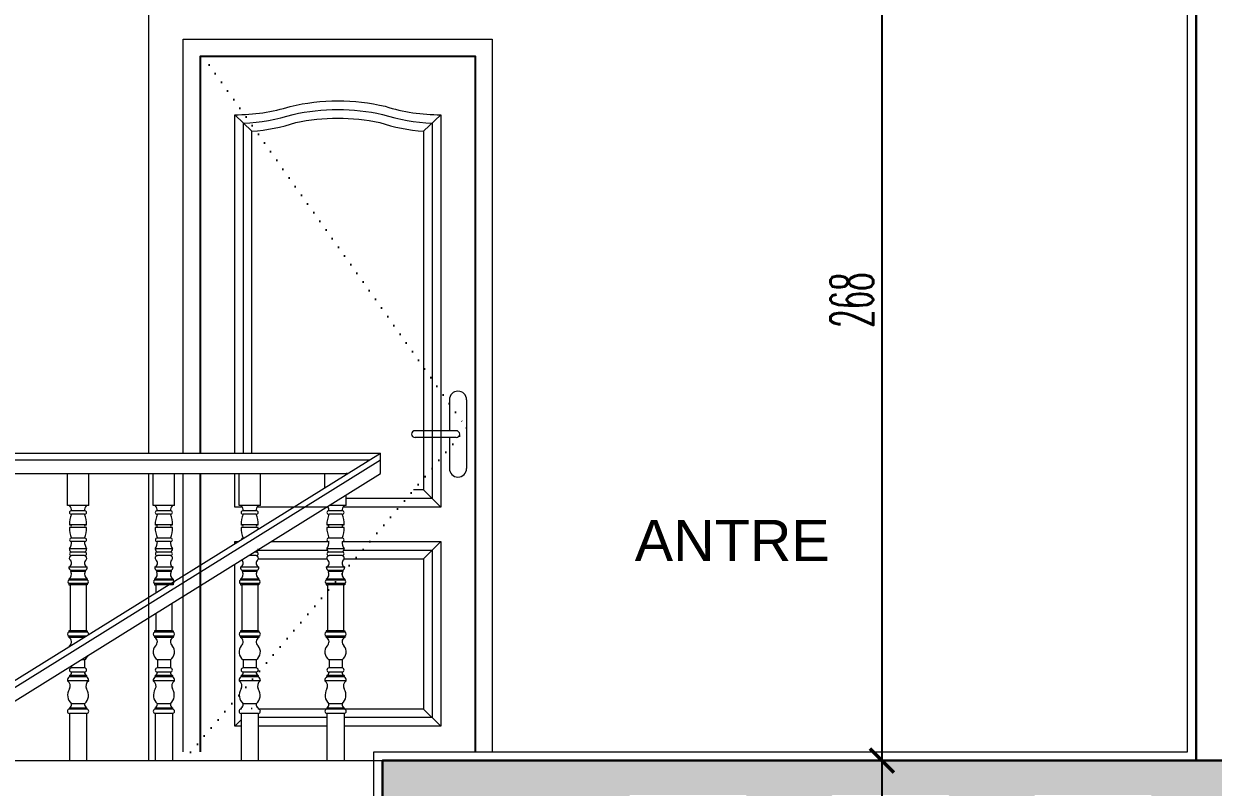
# Model space of a CAD drawing. Extents: x 775040 to 808375, y 4159409 to 4163651.
# Drawn here: x 792673.4 to 793019.9, y 4160553.4 to 4160775.6 of the extents above; entities that cross this region are included whole.
import ezdxf

# ---------------------------------------------------------------- set-up
doc = ezdxf.new("R2010")
doc.units = 0
doc.header["$MEASUREMENT"] = 0
doc.header["$PDMODE"] = 3
for name, pattern in [('ACAD_ISO07W100', [3, 0, -3]), ('DOT3', [0.06, 0, -0.06]), ('DUZ', [500, 500])]:
    doc.linetypes.add(name, pattern=pattern)
doc.layers.get('0').update_dxf_attribs({"linetype": 'DUZ'})
doc.layers.add('GÖRÜNÜŞ7', color=1, linetype='Continuous')
doc.layers.add('IZDOT', color=3, linetype='DOT3')
for name, color, linetype, lineweight in [('kapı', 3, 'Continuous', 9), ('Z_ duvar', 7, 'Continuous', 30), ('Z_g1', 1, 'Continuous', 5), ('Z_g2', 2, 'Continuous', 9), ('Z_g3', 3, 'Continuous', 13), ('Z_izdot', 42, 'ACAD_ISO07W100', 9), ('Z_iç ölçü dikey', 111, 'Continuous', 25), ('Z_kesit döşeme', 5, 'Continuous', 30), ('Z_kolon tarama', 171, 'Continuous', 5), ('Z_sıva', 241, 'Continuous', 5), ('Z_yazı', 4, 'Continuous', 20)]:
    doc.layers.add(name, color=color, linetype=linetype, lineweight=lineweight)
doc.styles.add('ARIAL', font='ariblk.ttf', dxfattribs={"height": 1})
doc.styles.add('OLCUIC', font='ROMANS.SHX', dxfattribs={"width": 0.5})
doc.dimstyles.new('ölçü 50', dxfattribs={"dimtxt": 12.5, "dimasz": 7, "dimexe": 5.3, "dimexo": 5, "dimgap": 2.5, "dimtad": 1, "dimdec": 0, "dimzin": 9, "dimdsep": 46, "dimtxsty": 'OLCUIC', "dimblk1": 'ARCHTICK', "dimblk2": 'ARCHTICK', "dimsah": 1, "dimcen": 0, "dimdle": 5.5, "dimadec": 0, "dimazin": 0, "dimtfac": 1, "dimtdec": 0, "dimtix": 1, "dimtofl": 0, "dimtmove": 1, "dimatfit": 3, "dimldrblk": 'ARCHTICK', "dimfxl": 0, "dimtolj": 1, "dimtzin": 0, "dimarcsym": 0})

# ---------------------------------------------------------------- blocks, each defined once
blk = doc.blocks.new('_ARCHTICK')
at = {"color": 0, "linetype": 'ByBlock', "const_width": 0.15}
blk.add_lwpolyline([(-0.5, -0.5), (0.5, 0.5)], dxfattribs=at)
blk = doc.blocks.new('*D1023')
at = {"layer": 'Defpoints', "color": 0, "linetype": 'Continuous', "transparency": 16777216}
for p in [(792923.35, 4160829.14), (792923.35, 4160561.14), (792923.35, 4160561.14)]:
    blk.add_point(p, dxfattribs=at)
at = {"layer": 'Z_iç ölçü dikey', "color": 0, "linetype": 'Continuous', "lineweight": -2, "transparency": 16777216}
for p, q in [((792923.35, 4160834.64), (792923.35, 4160555.64)), ((792923.35, 4160829.14), (792918.05, 4160829.14)), ((792923.35, 4160561.14), (792918.05, 4160561.14))]:
    blk.add_line(p, q, dxfattribs=at)
at = {"layer": 'Z_iç ölçü dikey', "color": 0, "linetype": 'Continuous', "lineweight": -2, "transparency": 16777216, "xscale": 7, "yscale": 7, "zscale": 7}
for p, rotation in [((792923.35, 4160829.14), 90), ((792923.35, 4160561.14), 270)]:
    blk.add_blockref('_ARCHTICK', p, dxfattribs=dict(at, rotation=rotation))
at = {"layer": 'Z_iç ölçü dikey', "color": 0, "linetype": 'Continuous', "transparency": 16777216, "insert": (792914.6, 4160695.14), "char_height": 12.5, "attachment_point": 5, "rotation": 90, "style": 'OLCUIC'}
blk.add_mtext('\\A1;268', dxfattribs=at)
blk = doc.blocks.new('*D1024')
at = {"layer": 'Defpoints', "color": 0, "linetype": 'Continuous', "transparency": 16777216}
for p in [(792923.35, 4160561.14), (792923.35, 4160529.14), (792923.35, 4160529.14)]:
    blk.add_point(p, dxfattribs=at)
at = {"layer": 'Z_iç ölçü dikey', "color": 0, "linetype": 'Continuous', "lineweight": -2, "transparency": 16777216}
for p, q in [((792923.35, 4160566.64), (792923.35, 4160523.64)), ((792923.35, 4160561.14), (792918.05, 4160561.14)), ((792923.35, 4160529.14), (792918.05, 4160529.14))]:
    blk.add_line(p, q, dxfattribs=at)
at = {"layer": 'Z_iç ölçü dikey', "color": 0, "linetype": 'Continuous', "lineweight": -2, "transparency": 16777216, "xscale": 7, "yscale": 7, "zscale": 7}
for p, rotation in [((792923.35, 4160561.14), 90), ((792923.35, 4160529.14), 270)]:
    blk.add_blockref('_ARCHTICK', p, dxfattribs=dict(at, rotation=rotation))
at = {"layer": 'Z_iç ölçü dikey', "color": 0, "linetype": 'Continuous', "transparency": 16777216, "insert": (792914.6, 4160545.14), "char_height": 12.5, "attachment_point": 5, "rotation": 90, "style": 'OLCUIC'}
blk.add_mtext('\\A1;32', dxfattribs=at)

msp = doc.modelspace()

# ---------------------------------------------------------------- hatches: boundary and pattern name
at = {"layer": 'Z_kolon tarama'}
h = msp.add_hatch(dxfattribs=at)
h.set_pattern_fill('ANSI33', color=256, scale=15, style=0)
h.paths.add_polyline_path([(792844.87, 4160545.97), (792850.04, 4160551.14), (792883.69, 4160551.14), (792888.87, 4160545.97), (792888.87, 4160529.14), (792903.87, 4160529.14), (792903.87, 4160545.97), (792909.04, 4160551.14), (792942.69, 4160551.14), (792947.87, 4160545.97), (792947.87, 4160529.14), (792962.87, 4160529.14), (792962.87, 4160545.97), (792968.04, 4160551.14), (793001.69, 4160551.14), (793006.87, 4160545.97), (793006.87, 4160529.14), (793021.87, 4160529.14), (793021.87, 4160545.97), (793027.04, 4160551.14), (793060.69, 4160551.14), (793065.87, 4160545.97), (793065.87, 4160529.14), (793080.87, 4160529.14), (793080.87, 4160545.97), (793086.04, 4160551.14), (793119.69, 4160551.14), (793124.87, 4160545.97), (793124.87, 4160529.14), (793139.87, 4160529.14), (793139.87, 4160545.97), (793145.04, 4160551.14), (793178.69, 4160551.14), (793183.87, 4160545.97), (793183.87, 4160529.14), (793198.87, 4160529.14), (793198.87, 4160545.97), (793204.04, 4160551.14), (793237.69, 4160551.14), (793242.87, 4160545.97), (793242.87, 4160529.14), (793257.87, 4160529.14), (793257.87, 4160545.97), (793263.04, 4160551.14), (793296.69, 4160551.14), (793301.87, 4160545.97), (793301.87, 4160529.14), (793316.87, 4160529.14), (793316.87, 4160545.97), (793322.04, 4160551.14), (793355.69, 4160551.14), (793360.87, 4160545.97), (793360.87, 4160529.14), (793375.87, 4160529.14), (793375.87, 4160545.97), (793381.04, 4160551.14), (793414.69, 4160551.14), (793419.87, 4160545.97), (793419.87, 4160529.14), (793434.87, 4160529.14), (793434.87, 4160545.97), (793440.04, 4160551.14), (793473.69, 4160551.14), (793478.87, 4160545.97), (793478.87, 4160529.14), (793493.87, 4160529.14), (793493.87, 4160545.97), (793499.04, 4160551.14), (793532.69, 4160551.14), (793537.87, 4160545.97), (793537.87, 4160529.14), (793552.87, 4160529.14), (793552.87, 4160545.97), (793558.04, 4160551.14), (793591.69, 4160551.14), (793596.87, 4160545.97), (793596.87, 4160529.14), (793611.87, 4160529.14), (793611.87, 4160545.97), (793617.04, 4160551.14), (793650.69, 4160551.14), (793655.87, 4160545.97), (793655.87, 4160529.14), (793670.87, 4160529.14), (793670.87, 4160545.97), (793676.04, 4160551.14), (793709.69, 4160551.14), (793714.87, 4160545.97), (793714.87, 4160529.14), (793729.87, 4160529.14), (793729.87, 4160545.97), (793735.04, 4160551.14), (793768.69, 4160551.14), (793773.87, 4160545.97), (793773.87, 4160529.14), (794024.87, 4160529.14), (794024.87, 4160561.14), (792777.87, 4160561.14), (792777.87, 4160543.49), (792749.87, 4160543.49), (792749.87, 4160525.85), (792721.87, 4160525.85), (792721.87, 4160508.2), (792693.87, 4160508.2), (792693.87, 4160490.55), (792665.87, 4160490.55), (792665.87, 4160472.91), (792637.87, 4160472.91), (792637.87, 4160455.26), (792609.87, 4160455.26), (792609.87, 4160437.61), (792581.87, 4160437.61), (792581.87, 4160419.96), (792553.87, 4160419.96), (792553.87, 4160402.32), (792525.87, 4160402.32), (792525.87, 4160384.67), (792497.87, 4160384.67), (792497.87, 4160367.02), (792469.87, 4160367.02), (792469.87, 4160349.38), (792441.87, 4160349.38), (792441.87, 4160331.73), (792413.87, 4160331.73), (792413.87, 4160314.08), (792385.87, 4160314.08), (792385.87, 4160296.44), (792357.87, 4160296.44), (792357.87, 4160278.79), (792329.87, 4160278.79), (792329.87, 4160261.14), (792372.87, 4160261.14), (792372.87, 4160270.51), (792783.23, 4160529.14), (792844.87, 4160529.14)])
h.paths.add_polyline_path([(793794.87, 4160543.47), (793796.76, 4160545.14), (793808.87, 4160545.14), (793808.87, 4160533.14), (793794.87, 4160533.14)], flags=16)
h.paths.add_polyline_path([(793812.87, 4160545.14), (793825.09, 4160545.14), (793826.87, 4160543.42), (793826.87, 4160533.14), (793812.87, 4160533.14)], flags=16)
h.paths.add_polyline_path([(793853.87, 4160543.47), (793855.76, 4160545.14), (793867.87, 4160545.14), (793867.87, 4160533.14), (793853.87, 4160533.14)], flags=16)
h.paths.add_polyline_path([(793871.87, 4160545.14), (793884.09, 4160545.14), (793885.87, 4160543.42), (793885.87, 4160533.14), (793871.87, 4160533.14)], flags=16)
h.paths.add_polyline_path([(793809.88, 4160536.96), (793809.88, 4160553.33), (793791.13, 4160553.33), (793791.13, 4160536.96)], flags=24)

# ---------------------------------------------------------------- linework, layer by layer
at = {"layer": 'GÖRÜNÜŞ7', "color": 21}
for points in [[(792724.87, 4160650.64), (792724.87, 4160766.14), (792804.87, 4160766.14), (792804.87, 4160563.64)], [(792724.87, 4160563.64), (792724.87, 4160644.64)]]:
    msp.add_lwpolyline(points, dxfattribs=at)
at = {"layer": 'IZDOT', "ltscale": 50}
msp.add_lwpolyline([(792727.37, 4160763.64), (792802.37, 4160657.98), (792719.87, 4160561.14)], dxfattribs=at)
at = {"layer": 'kapı', "color": 8}
for p, q in [((792734.87, 4160749.12), (792739.87, 4160744.29)), ((792794.87, 4160749.12), (792789.87, 4160744.29)), ((792797.37, 4160666.14), (792797.37, 4160657.14)), ((792802.37, 4160666.14), (792802.37, 4160646.14)), ((792799.37, 4160657.14), (792787.37, 4160657.14)), ((792799.37, 4160655.14), (792787.37, 4160655.14)), ((792797.37, 4160655.14), (792797.37, 4160646.14)), ((792789.87, 4160639.89), (792794.87, 4160634.89)), ((792735.24, 4160624.52), (792734.87, 4160624.89)), ((792789.87, 4160619.89), (792794.87, 4160624.89)), ((792739.87, 4160576.14), (792739.81, 4160576.09)), ((792789.87, 4160576.14), (792794.87, 4160571.14)), ((792736.71, 4160572.98), (792734.87, 4160571.14))]:
    msp.add_line(p, q, dxfattribs=at)
at = {"layer": 'kapı', "color": 4}
for points in [[(792719.87, 4160650.64), (792719.87, 4160771.14), (792809.87, 4160771.14), (792809.87, 4160563.64)], [(792719.87, 4160563.64), (792719.87, 4160644.64)]]:
    msp.add_lwpolyline(points, dxfattribs=at)
at = {"layer": 'kapı', "color": 8}
for points in [[(792734.87, 4160650.64), (792734.87, 4160749.12, 0.080625), (792751.02, 4160751.54, -0.114756), (792778.71, 4160751.55, 0.080569), (792794.87, 4160749.12), (792794.87, 4160634.89), (792766.36, 4160634.89)], [(792739.87, 4160650.64), (792739.87, 4160744.29, 0.058444), (792752.66, 4160746.82, -0.107611), (792777.07, 4160746.82, 0.058407), (792789.87, 4160744.29), (792789.87, 4160639.89), (792786.95, 4160639.89)]]:
    msp.add_lwpolyline(points, format="xyb", dxfattribs=at)
at = {"layer": 'kapı', "color": 9}
msp.add_lwpolyline([(792737.37, 4160650.64), (792737.37, 4160746.65, 0.069005), (792751.83, 4160749.18, -0.111446), (792777.9, 4160749.18, 0.06896), (792792.37, 4160746.65), (792792.37, 4160637.39), (792767.31, 4160637.39)], format="xyb", dxfattribs=at)
at = {"layer": 'kapı', "color": 8}
for points in [[(792737.05, 4160634.89), (792734.87, 4160634.89), (792734.87, 4160644.64)], [(792762.05, 4160634.89), (792741.36, 4160634.89)], [(792734.87, 4160624.29), (792734.87, 4160624.89), (792735.83, 4160624.89)], [(792745.5, 4160624.89), (792762.31, 4160624.89)], [(792766.11, 4160624.89), (792794.87, 4160624.89)], [(792794.87, 4160624.89), (792794.87, 4160571.14), (792766.71, 4160571.14)], [(792741.74, 4160619.89), (792761.68, 4160619.89)], [(792766.74, 4160619.89), (792789.87, 4160619.89), (792789.87, 4160576.14), (792766.71, 4160576.14)], [(792736.71, 4160571.14), (792734.87, 4160571.14), (792734.87, 4160618.29)], [(792739.87, 4160576.14), (792739.87, 4160576.45)], [(792761.71, 4160576.14), (792741.71, 4160576.14)], [(792761.71, 4160571.14), (792741.71, 4160571.14)]]:
    msp.add_lwpolyline(points, dxfattribs=at)
at = {"layer": 'kapı', "color": 9}
for points in [[(792741.47, 4160622.39), (792761.75, 4160622.39)], [(792766.67, 4160622.39), (792792.37, 4160622.39), (792792.37, 4160573.64), (792766.71, 4160573.64)], [(792761.71, 4160573.64), (792741.71, 4160573.64)]]:
    msp.add_lwpolyline(points, dxfattribs=at)
at = {"layer": 'kapı', "color": 8}
for centre, radius, start, end in [((792799.87, 4160666.14), 2.5, 0, 180), ((792787.37, 4160656.14), 1, 90, 270), ((792799.37, 4160656.14), 1, 270, 90), ((792799.87, 4160646.14), 2.5, 180, 0)]:
    msp.add_arc(centre, radius, start, end, dxfattribs=at)
at = {"layer": 'Z_ duvar', "ltscale": 50}
msp.add_line((793014.87, 4160561.14), (793014.87, 4160829.14), dxfattribs=at)
at = {"layer": 'Z_g1'}
for p, q in [((792319.27, 4160650.64), (792777.31, 4160650.64)), ((792327.37, 4160371.29), (792777.31, 4160650.64)), ((792777.31, 4160644.64), (792777.31, 4160650.64)), ((792319.27, 4160648.64), (792774.09, 4160648.64)), ((792328.26, 4160369.84), (792777.31, 4160648.64)), ((792319.27, 4160644.64), (792767.31, 4160644.64)), ((792330.05, 4160366.96), (792777.31, 4160644.64))]:
    msp.add_line(p, q, dxfattribs=at)
at = {"layer": 'Z_g2'}
for p, q in [((792686.11, 4160635.33), (792686.11, 4160644.64)), ((792692.31, 4160635.33), (792692.31, 4160644.64)), ((792711.11, 4160635.33), (792711.11, 4160644.64)), ((792717.31, 4160635.33), (792717.31, 4160644.64)), ((792736.11, 4160635.33), (792736.11, 4160644.64)), ((792742.31, 4160635.33), (792742.31, 4160644.64)), ((792761.11, 4160640.58), (792761.11, 4160644.64)), ((792767.31, 4160644.43), (792767.31, 4160644.64)), ((792767.31, 4160635.33), (792767.31, 4160638.43)), ((792692.31, 4160635.33), (792686.11, 4160635.33)), ((792691.11, 4160633.79), (792687.31, 4160633.79)), ((792691.11, 4160632.83), (792687.31, 4160632.83)), ((792717.31, 4160635.33), (792711.11, 4160635.33)), ((792716.11, 4160633.79), (792712.31, 4160633.79)), ((792716.11, 4160632.83), (792712.31, 4160632.83)), ((792742.31, 4160635.33), (792736.11, 4160635.33)), ((792741.11, 4160633.79), (792737.31, 4160633.79)), ((792741.11, 4160632.83), (792737.31, 4160632.83)), ((792767.31, 4160635.33), (792762.31, 4160635.33)), ((792766.11, 4160633.79), (792762.31, 4160633.79)), ((792766.11, 4160632.83), (792762.31, 4160632.83)), ((792691.71, 4160629.71), (792686.71, 4160629.71)), ((792716.71, 4160629.71), (792711.71, 4160629.71)), ((792741.71, 4160629.71), (792736.71, 4160629.71)), ((792766.71, 4160629.71), (792761.71, 4160629.71)), ((792691.71, 4160628.99), (792686.71, 4160628.99)), ((792691.11, 4160625.87), (792687.31, 4160625.87)), ((792716.71, 4160628.99), (792711.71, 4160628.99)), ((792716.11, 4160625.87), (792712.31, 4160625.87)), ((792741.71, 4160628.99), (792736.71, 4160628.99)), ((792737.41, 4160625.87), (792737.31, 4160625.87)), ((792766.71, 4160628.99), (792761.71, 4160628.99)), ((792766.11, 4160625.87), (792762.31, 4160625.87)), ((792691.71, 4160622.75), (792686.71, 4160622.75)), ((792691.11, 4160624.91), (792687.24, 4160624.91)), ((792716.71, 4160622.75), (792711.71, 4160622.75)), ((792716.11, 4160624.91), (792712.24, 4160624.91)), ((792766.71, 4160622.75), (792761.71, 4160622.75)), ((792762.31, 4160624.91), (792762.24, 4160624.91)), ((792690.63, 4160621.79), (792687.31, 4160621.79)), ((792691.11, 4160620.83), (792687.31, 4160620.83)), ((792691.11, 4160621.79), (792690.63, 4160621.79)), ((792715.63, 4160621.79), (792712.31, 4160621.79)), ((792716.11, 4160620.83), (792712.31, 4160620.83)), ((792716.11, 4160621.79), (792715.63, 4160621.79)), ((792741.11, 4160620.83), (792738.96, 4160620.83)), ((792740.63, 4160621.79), (792740.5, 4160621.79)), ((792741.11, 4160621.79), (792740.63, 4160621.79)), ((792765.63, 4160621.79), (792762.31, 4160621.79)), ((792766.11, 4160620.83), (792762.31, 4160620.83)), ((792766.11, 4160621.79), (792765.63, 4160621.79)), ((792691.89, 4160617.45), (792686.52, 4160617.45)), ((792687.12, 4160616.49), (792687.12, 4160616.13)), ((792691.29, 4160616.49), (792687.12, 4160616.49)), ((792691.29, 4160616.13), (792687.12, 4160616.13)), ((792691.29, 4160616.49), (792691.29, 4160616.13)), ((792716.89, 4160617.45), (792711.52, 4160617.45)), ((792712.12, 4160616.49), (792712.12, 4160616.13)), ((792716.29, 4160616.49), (792712.12, 4160616.49)), ((792716.29, 4160616.13), (792712.12, 4160616.13)), ((792716.29, 4160616.49), (792716.29, 4160616.13)), ((792741.89, 4160617.45), (792736.52, 4160617.45)), ((792737.12, 4160616.49), (792737.12, 4160616.13)), ((792741.29, 4160616.49), (792737.12, 4160616.49)), ((792741.29, 4160616.13), (792737.12, 4160616.13)), ((792741.29, 4160616.49), (792741.29, 4160616.13)), ((792766.89, 4160617.45), (792761.52, 4160617.45)), ((792762.12, 4160616.49), (792762.12, 4160616.13)), ((792766.29, 4160616.49), (792762.12, 4160616.49)), ((792766.29, 4160616.13), (792762.12, 4160616.13)), ((792766.29, 4160616.49), (792766.29, 4160616.13)), ((792686.52, 4160613.97), (792686.52, 4160613.61)), ((792691.89, 4160613.97), (792686.52, 4160613.97)), ((792691.89, 4160613.61), (792686.52, 4160613.61)), ((792686.52, 4160612.65), (792686.52, 4160612.29)), ((792691.89, 4160612.65), (792686.52, 4160612.65)), ((792686.52, 4160612.29), (792686.88, 4160612.29)), ((792686.88, 4160612.29), (792686.88, 4160598.89)), ((792691.53, 4160612.29), (792686.88, 4160612.29)), ((792691.89, 4160612.29), (792691.53, 4160612.29)), ((792691.53, 4160612.29), (792691.53, 4160598.89)), ((792691.89, 4160613.97), (792691.89, 4160613.61)), ((792691.89, 4160612.65), (792691.89, 4160612.29)), ((792711.52, 4160613.97), (792711.52, 4160613.61)), ((792716.89, 4160613.97), (792711.52, 4160613.97)), ((792716.89, 4160613.61), (792711.52, 4160613.61)), ((792711.52, 4160612.65), (792711.52, 4160612.29)), ((792716.89, 4160612.65), (792711.52, 4160612.65)), ((792711.52, 4160612.29), (792711.88, 4160612.29)), ((792711.88, 4160612.29), (792711.88, 4160610.02)), ((792716.53, 4160612.29), (792711.88, 4160612.29)), ((792716.89, 4160612.29), (792716.53, 4160612.29)), ((792716.89, 4160613.97), (792716.89, 4160613.61)), ((792716.89, 4160612.65), (792716.89, 4160612.29)), ((792736.52, 4160613.97), (792736.52, 4160613.61)), ((792741.89, 4160613.97), (792736.52, 4160613.97)), ((792741.89, 4160613.61), (792736.52, 4160613.61)), ((792736.52, 4160612.65), (792736.52, 4160612.29)), ((792741.89, 4160612.65), (792736.52, 4160612.65)), ((792736.52, 4160612.29), (792736.88, 4160612.29)), ((792736.88, 4160612.29), (792736.88, 4160598.89)), ((792741.53, 4160612.29), (792736.88, 4160612.29)), ((792741.89, 4160612.29), (792741.53, 4160612.29)), ((792741.53, 4160612.29), (792741.53, 4160598.89)), ((792741.89, 4160613.97), (792741.89, 4160613.61)), ((792741.89, 4160612.65), (792741.89, 4160612.29)), ((792761.52, 4160613.97), (792761.52, 4160613.61)), ((792766.89, 4160613.97), (792761.52, 4160613.97)), ((792766.89, 4160613.61), (792761.52, 4160613.61)), ((792761.52, 4160612.65), (792761.52, 4160612.29)), ((792766.89, 4160612.65), (792761.52, 4160612.65)), ((792761.52, 4160612.29), (792761.88, 4160612.29)), ((792761.88, 4160612.29), (792761.88, 4160598.89)), ((792766.53, 4160612.29), (792761.88, 4160612.29)), ((792766.89, 4160612.29), (792766.53, 4160612.29)), ((792766.53, 4160612.29), (792766.53, 4160598.89)), ((792766.89, 4160613.97), (792766.89, 4160613.61)), ((792766.89, 4160612.65), (792766.89, 4160612.29)), ((792716.53, 4160606.91), (792716.53, 4160598.89)), ((792711.88, 4160604.02), (792711.88, 4160598.89)), ((792686.88, 4160598.89), (792686.52, 4160598.89)), ((792686.52, 4160598.89), (792686.52, 4160598.53)), ((792691.89, 4160598.53), (792686.52, 4160598.53)), ((792691.53, 4160598.89), (792686.88, 4160598.89)), ((792691.53, 4160598.89), (792691.89, 4160598.89)), ((792691.89, 4160598.89), (792691.89, 4160598.53)), ((792711.88, 4160598.89), (792711.52, 4160598.89)), ((792711.52, 4160598.89), (792711.52, 4160598.53)), ((792716.89, 4160598.53), (792711.52, 4160598.53)), ((792716.53, 4160598.89), (792711.88, 4160598.89)), ((792716.53, 4160598.89), (792716.89, 4160598.89)), ((792716.89, 4160598.89), (792716.89, 4160598.53)), ((792736.88, 4160598.89), (792736.52, 4160598.89)), ((792736.52, 4160598.89), (792736.52, 4160598.53)), ((792741.89, 4160598.53), (792736.52, 4160598.53)), ((792741.53, 4160598.89), (792736.88, 4160598.89)), ((792741.53, 4160598.89), (792741.89, 4160598.89)), ((792741.89, 4160598.89), (792741.89, 4160598.53)), ((792761.88, 4160598.89), (792761.52, 4160598.89)), ((792761.52, 4160598.89), (792761.52, 4160598.53)), ((792766.89, 4160598.53), (792761.52, 4160598.53)), ((792766.53, 4160598.89), (792761.88, 4160598.89)), ((792766.53, 4160598.89), (792766.89, 4160598.89)), ((792766.89, 4160598.89), (792766.89, 4160598.53)), ((792686.52, 4160597.33), (792686.52, 4160596.97)), ((792691.44, 4160597.33), (792686.52, 4160597.33)), ((792690.86, 4160596.97), (792686.52, 4160596.97)), ((792711.52, 4160597.33), (792711.52, 4160596.97)), ((792716.89, 4160597.33), (792711.52, 4160597.33)), ((792716.89, 4160596.97), (792711.52, 4160596.97)), ((792716.89, 4160597.33), (792716.89, 4160596.97)), ((792736.52, 4160597.33), (792736.52, 4160596.97)), ((792741.89, 4160597.33), (792736.52, 4160597.33)), ((792741.89, 4160596.97), (792736.52, 4160596.97)), ((792741.89, 4160597.33), (792741.89, 4160596.97)), ((792761.52, 4160597.33), (792761.52, 4160596.97)), ((792766.89, 4160597.33), (792761.52, 4160597.33)), ((792766.89, 4160596.97), (792761.52, 4160596.97)), ((792766.89, 4160597.33), (792766.89, 4160596.97)), ((792687.31, 4160588.76), (792687.31, 4160588.09)), ((792691.11, 4160588.09), (792687.36, 4160588.09)), ((792691.11, 4160590.49), (792690.09, 4160590.49)), ((792691.11, 4160590.49), (792691.11, 4160588.09)), ((792712.31, 4160590.49), (792712.31, 4160588.09)), ((792716.11, 4160590.49), (792712.31, 4160590.49)), ((792716.11, 4160588.09), (792712.36, 4160588.09)), ((792716.11, 4160590.49), (792716.11, 4160588.09)), ((792737.31, 4160590.49), (792737.31, 4160588.09)), ((792741.11, 4160590.49), (792737.31, 4160590.49)), ((792741.11, 4160588.09), (792737.36, 4160588.09)), ((792741.11, 4160590.49), (792741.11, 4160588.09)), ((792762.31, 4160590.49), (792762.31, 4160588.09)), ((792766.11, 4160590.49), (792762.31, 4160590.49)), ((792766.11, 4160588.09), (792762.36, 4160588.09)), ((792766.11, 4160590.49), (792766.11, 4160588.09)), ((792692.31, 4160584.37), (792686.11, 4160584.37)), ((792686.71, 4160585.93), (792686.71, 4160585.57)), ((792691.71, 4160585.93), (792686.71, 4160585.93)), ((792686.71, 4160585.57), (792691.71, 4160585.57)), ((792691.11, 4160586.89), (792687.31, 4160586.89)), ((792691.71, 4160585.93), (792691.71, 4160585.57)), ((792717.31, 4160584.37), (792711.11, 4160584.37)), ((792711.71, 4160585.93), (792711.71, 4160585.57)), ((792716.71, 4160585.93), (792711.71, 4160585.93)), ((792711.71, 4160585.57), (792716.71, 4160585.57)), ((792716.11, 4160586.89), (792712.31, 4160586.89)), ((792716.71, 4160585.93), (792716.71, 4160585.57)), ((792742.31, 4160584.37), (792736.11, 4160584.37)), ((792736.71, 4160585.93), (792736.71, 4160585.57)), ((792741.71, 4160585.93), (792736.71, 4160585.93)), ((792736.71, 4160585.57), (792741.71, 4160585.57)), ((792741.11, 4160586.89), (792737.31, 4160586.89)), ((792741.71, 4160585.93), (792741.71, 4160585.57)), ((792767.31, 4160584.37), (792761.11, 4160584.37)), ((792761.71, 4160585.93), (792761.71, 4160585.57)), ((792766.71, 4160585.93), (792761.71, 4160585.93)), ((792761.71, 4160585.57), (792766.71, 4160585.57)), ((792766.11, 4160586.89), (792762.31, 4160586.89)), ((792766.71, 4160585.93), (792766.71, 4160585.57)), ((792691.11, 4160577.65), (792687.31, 4160577.65)), ((792716.11, 4160577.65), (792712.31, 4160577.65)), ((792741.11, 4160577.65), (792737.31, 4160577.65)), ((792766.11, 4160577.65), (792762.31, 4160577.65)), ((792686.71, 4160576.45), (792686.71, 4160576.09)), ((792686.71, 4160576.45), (792691.71, 4160576.45)), ((792691.71, 4160576.09), (792686.71, 4160576.09)), ((792686.71, 4160574.89), (792686.71, 4160561.14)), ((792686.71, 4160574.89), (792691.71, 4160574.89)), ((792691.71, 4160576.45), (792691.71, 4160576.09)), ((792691.71, 4160574.89), (792691.71, 4160561.14)), ((792711.71, 4160576.45), (792711.71, 4160576.09)), ((792711.71, 4160576.45), (792716.71, 4160576.45)), ((792716.71, 4160576.09), (792711.71, 4160576.09)), ((792711.71, 4160574.89), (792711.71, 4160561.14)), ((792711.71, 4160574.89), (792716.71, 4160574.89)), ((792716.71, 4160576.45), (792716.71, 4160576.09)), ((792716.71, 4160574.89), (792716.71, 4160561.14)), ((792736.71, 4160576.45), (792736.71, 4160576.09)), ((792736.71, 4160574.89), (792736.71, 4160561.14)), ((792736.71, 4160574.89), (792741.71, 4160574.89)), ((792741.71, 4160576.45), (792741.71, 4160576.09)), ((792741.71, 4160574.89), (792741.71, 4160561.14)), ((792761.71, 4160576.45), (792761.71, 4160576.09)), ((792761.71, 4160576.45), (792766.71, 4160576.45)), ((792766.71, 4160576.09), (792761.71, 4160576.09)), ((792761.71, 4160574.89), (792761.71, 4160561.14)), ((792761.71, 4160574.89), (792766.71, 4160574.89)), ((792766.71, 4160576.45), (792766.71, 4160576.09)), ((792766.71, 4160574.89), (792766.71, 4160561.14))]:
    msp.add_line(p, q, dxfattribs=at)
for centre, radius, start, end in [((792693.76, 4160629.97), 7.06, 156.1042, 182.1247), ((792685.39, 4160633.93), 1.92, 355.9157, 46.7436), ((792687.21, 4160633.3), 0.502, 78.7725, 178.5472), ((792687.21, 4160633.32), 0.502, 181.4528, 281.2275), ((792693.02, 4160633.93), 1.92, 133.2564, 184.0843), ((792691.21, 4160633.3), 0.502, 1.4528, 101.2275), ((792691.21, 4160633.32), 0.502, 258.7725, 358.5472), ((792684.66, 4160629.97), 7.06, 357.8753, 23.8958), ((792718.76, 4160629.97), 7.06, 156.1042, 182.1247), ((792710.39, 4160633.93), 1.92, 355.9157, 46.7436), ((792712.21, 4160633.3), 0.502, 78.7725, 178.5472), ((792712.21, 4160633.32), 0.502, 181.4528, 281.2275), ((792718.02, 4160633.93), 1.92, 133.2564, 184.0843), ((792716.21, 4160633.3), 0.502, 1.4528, 101.2275), ((792716.21, 4160633.32), 0.502, 258.7725, 358.5472), ((792709.66, 4160629.97), 7.06, 357.8753, 23.8958), ((792743.76, 4160629.97), 7.06, 156.1042, 182.1247), ((792735.39, 4160633.93), 1.92, 355.9157, 46.7436), ((792737.21, 4160633.3), 0.502, 78.7725, 178.5472), ((792737.21, 4160633.32), 0.502, 181.4528, 281.2275), ((792743.02, 4160633.93), 1.92, 133.2564, 184.0843), ((792741.21, 4160633.3), 0.502, 1.4528, 101.2275), ((792741.21, 4160633.32), 0.502, 258.7725, 358.5472), ((792734.66, 4160629.97), 7.06, 357.8753, 23.8958), ((792768.76, 4160629.97), 7.06, 156.1042, 182.1247), ((792762.21, 4160633.3), 0.502, 78.7725, 178.5472), ((792762.21, 4160633.32), 0.502, 181.4528, 281.2275), ((792760.39, 4160633.93), 1.92, 355.9157, 37.1664), ((792768.02, 4160633.93), 1.92, 133.2564, 184.0843), ((792766.21, 4160633.3), 0.502, 1.4528, 101.2275), ((792766.21, 4160633.32), 0.502, 258.7725, 358.5472), ((792759.66, 4160629.97), 7.06, 357.8753, 23.8958), ((792686.69, 4160628.45), 1.26, 72.6119, 89.4023), ((792686.97, 4160629.36), 0.315, 358.91, 70.2818), ((792686.97, 4160629.35), 0.315, 289.7182, 1.09), ((792691.45, 4160629.36), 0.315, 109.7182, 181.09), ((792691.45, 4160629.35), 0.315, 178.91, 250.2818), ((792691.72, 4160628.45), 1.26, 90.5977, 107.3881), ((792711.69, 4160628.45), 1.26, 72.6119, 89.4023), ((792711.97, 4160629.36), 0.315, 358.91, 70.2818), ((792711.97, 4160629.35), 0.315, 289.7182, 1.09), ((792716.45, 4160629.36), 0.315, 109.7182, 181.09), ((792716.45, 4160629.35), 0.315, 178.91, 250.2818), ((792716.72, 4160628.45), 1.26, 90.5977, 107.3881), ((792736.69, 4160628.45), 1.26, 72.6119, 89.4023), ((792736.97, 4160629.36), 0.315, 358.91, 70.2818), ((792736.97, 4160629.35), 0.315, 289.7182, 1.09), ((792741.45, 4160629.36), 0.315, 109.7182, 181.09), ((792741.45, 4160629.35), 0.315, 178.91, 250.2818), ((792741.72, 4160628.45), 1.26, 90.5977, 107.3881), ((792761.69, 4160628.45), 1.26, 72.6119, 89.4023), ((792761.97, 4160629.36), 0.315, 358.91, 70.2818), ((792761.97, 4160629.35), 0.315, 289.7182, 1.09), ((792766.45, 4160629.36), 0.315, 109.7182, 181.09), ((792766.45, 4160629.35), 0.315, 178.91, 250.2818), ((792766.72, 4160628.45), 1.26, 90.5977, 107.3881), ((792693.76, 4160628.73), 7.06, 177.8753, 203.8958), ((792686.69, 4160630.25), 1.26, 270.5977, 287.3881), ((792687.24, 4160625.36), 0.52, 82.2985, 176.0975), ((792684.66, 4160628.73), 7.06, 336.1042, 2.1247), ((792691.18, 4160625.36), 0.52, 3.9025, 97.7015), ((792691.72, 4160630.25), 1.26, 252.6119, 269.4023), ((792718.76, 4160628.73), 7.06, 177.8753, 203.8958), ((792711.69, 4160630.25), 1.26, 270.5977, 287.3881), ((792712.24, 4160625.36), 0.52, 82.2985, 176.0975), ((792709.66, 4160628.73), 7.06, 336.1042, 2.1247), ((792716.18, 4160625.36), 0.52, 3.9025, 97.7015), ((792716.72, 4160630.25), 1.26, 252.6119, 269.4023), ((792743.76, 4160628.73), 7.06, 177.8753, 203.8958), ((792736.69, 4160630.25), 1.26, 270.5977, 287.3881), ((792737.24, 4160625.36), 0.52, 82.2985, 176.0975), ((792741.72, 4160630.25), 1.26, 252.6119, 269.4023), ((792734.66, 4160628.73), 7.06, 358.4611, 2.1247), ((792768.76, 4160628.73), 7.06, 177.8753, 203.8958), ((792761.69, 4160630.25), 1.26, 270.5977, 287.3881), ((792762.24, 4160625.36), 0.52, 82.2985, 176.0975), ((792759.66, 4160628.73), 7.06, 336.1042, 2.1247), ((792766.18, 4160625.36), 0.52, 3.9025, 97.7015), ((792766.72, 4160630.25), 1.26, 252.6119, 269.4023), ((792683.59, 4160624.78), 3.72, 326.9193, 2.0325), ((792687.66, 4160622.68), 0.954, 175.5967, 248.4141), ((792687.24, 4160625.43), 0.52, 183.9025, 277.7015), ((792691.18, 4160625.43), 0.52, 262.2985, 356.0975), ((792694.82, 4160624.78), 3.72, 177.9675, 213.0807), ((792690.76, 4160622.68), 0.954, 291.5859, 4.4033), ((792708.59, 4160624.78), 3.72, 326.9193, 2.0325), ((792712.66, 4160622.68), 0.954, 175.5967, 248.4141), ((792712.24, 4160625.43), 0.52, 183.9025, 277.7015), ((792716.18, 4160625.43), 0.52, 262.2985, 356.0975), ((792719.82, 4160624.78), 3.72, 177.9675, 213.0807), ((792715.76, 4160622.68), 0.954, 291.5859, 4.4033), ((792740.76, 4160622.68), 0.954, 291.5859, 4.4033), ((792758.59, 4160624.78), 3.72, 326.9193, 2.0325), ((792762.66, 4160622.68), 0.954, 175.5967, 248.4141), ((792762.24, 4160625.43), 0.52, 183.9025, 277.7015), ((792766.18, 4160625.43), 0.52, 262.2985, 356.0975), ((792769.82, 4160624.78), 3.72, 177.9675, 213.0807), ((792765.76, 4160622.68), 0.954, 291.5859, 4.4033), ((792686.07, 4160618.61), 1.25, 291.5548, 52.408), ((792687.42, 4160620.08), 0.759, 98.127, 219.2866), ((792687.24, 4160621.28), 0.52, 82.2985, 176.0975), ((792687.24, 4160621.35), 0.52, 183.9025, 277.7015), ((792692.35, 4160618.61), 1.25, 127.592, 248.4452), ((792691.18, 4160621.28), 0.52, 3.9025, 97.7015), ((792691.18, 4160621.35), 0.52, 262.2985, 356.0975), ((792691, 4160620.08), 0.759, 320.7134, 81.873), ((792711.07, 4160618.61), 1.25, 291.5548, 52.408), ((792712.42, 4160620.08), 0.759, 98.127, 219.2866), ((792712.24, 4160621.28), 0.52, 82.2985, 176.0975), ((792712.24, 4160621.35), 0.52, 183.9025, 277.7015), ((792717.35, 4160618.61), 1.25, 127.592, 248.4452), ((792716.18, 4160621.28), 0.52, 3.9025, 97.7015), ((792716.18, 4160621.35), 0.52, 262.2985, 356.0975), ((792716, 4160620.08), 0.759, 320.7134, 81.873), ((792736.07, 4160618.61), 1.25, 291.5548, 52.408), ((792742.35, 4160618.61), 1.25, 127.592, 248.4452), ((792741.18, 4160621.28), 0.52, 3.9025, 97.7015), ((792741.18, 4160621.35), 0.52, 262.2985, 356.0975), ((792741, 4160620.08), 0.759, 320.7134, 81.873), ((792761.07, 4160618.61), 1.25, 291.5548, 52.408), ((792762.42, 4160620.08), 0.759, 98.127, 219.2866), ((792762.24, 4160621.28), 0.52, 82.2985, 176.0975), ((792762.24, 4160621.35), 0.52, 183.9025, 277.7015), ((792767.35, 4160618.61), 1.25, 127.592, 248.4452), ((792766.18, 4160621.28), 0.52, 3.9025, 97.7015), ((792766.18, 4160621.35), 0.52, 262.2985, 356.0975), ((792766, 4160620.08), 0.759, 320.7134, 81.873), ((792687.48, 4160617.38), 0.954, 175.5967, 248.4141), ((792685.64, 4160615.38), 1.67, 302.2317, 26.7201), ((792692.78, 4160615.38), 1.67, 153.2799, 237.7683), ((792690.94, 4160617.38), 0.954, 291.5859, 4.4033), ((792712.48, 4160617.38), 0.954, 175.5967, 248.4141), ((792710.64, 4160615.38), 1.67, 302.2317, 26.7201), ((792717.78, 4160615.38), 1.67, 153.2799, 237.7683), ((792715.94, 4160617.38), 0.954, 291.5859, 4.4033), ((792737.48, 4160617.38), 0.954, 175.5967, 248.4141), ((792735.64, 4160615.38), 1.67, 302.2317, 26.7201), ((792742.78, 4160615.38), 1.67, 153.2799, 237.7683), ((792740.94, 4160617.38), 0.954, 291.5859, 4.4033), ((792762.48, 4160617.38), 0.954, 175.5967, 248.4141), ((792760.64, 4160615.38), 1.67, 302.2317, 26.7201), ((792767.78, 4160615.38), 1.67, 153.2799, 237.7683), ((792765.94, 4160617.38), 0.954, 291.5859, 4.4033), ((792686.7, 4160613.13), 0.509, 109.5898, 250.4102), ((792691.72, 4160613.13), 0.509, 289.5898, 70.4102), ((792711.7, 4160613.13), 0.509, 109.5898, 250.4102), ((792716.72, 4160613.13), 0.509, 289.5898, 70.4102), ((792736.7, 4160613.13), 0.509, 109.5898, 250.4102), ((792741.72, 4160613.13), 0.509, 289.5898, 70.4102), ((792761.7, 4160613.13), 0.509, 109.5898, 250.4102), ((792766.72, 4160613.13), 0.509, 289.5898, 70.4102), ((792686.71, 4160597.96), 0.599, 107.6456, 182.7954), ((792691.71, 4160597.96), 0.599, 357.2046, 72.3544), ((792711.71, 4160597.96), 0.599, 107.6456, 182.7954), ((792716.71, 4160597.96), 0.599, 357.2046, 72.3544), ((792736.71, 4160597.96), 0.599, 107.6456, 182.7954), ((792741.71, 4160597.96), 0.599, 357.2046, 72.3544), ((792761.71, 4160597.96), 0.599, 107.6456, 182.7954), ((792766.71, 4160597.96), 0.599, 357.2046, 72.3544), ((792686.71, 4160597.9), 0.599, 177.2046, 252.3544), ((792685.9, 4160595.7), 1.42, 307.2303, 63.7098), ((792688.84, 4160592.77), 2.75, 139.3609, 146.6463), ((792713.84, 4160592.77), 2.75, 139.3609, 236.0899), ((792711.71, 4160597.9), 0.599, 177.2046, 252.3544), ((792710.9, 4160595.7), 1.42, 307.2303, 63.7098), ((792717.52, 4160595.7), 1.42, 116.2902, 232.7697), ((792714.57, 4160592.77), 2.75, 303.9101, 40.6391), ((792716.71, 4160597.9), 0.599, 287.6456, 2.7954), ((792738.84, 4160592.77), 2.75, 139.3609, 236.0899), ((792736.71, 4160597.9), 0.599, 177.2046, 252.3544), ((792735.9, 4160595.7), 1.42, 307.2303, 63.7098), ((792742.52, 4160595.7), 1.42, 116.2902, 232.7697), ((792739.57, 4160592.77), 2.75, 303.9101, 40.6391), ((792741.71, 4160597.9), 0.599, 287.6456, 2.7954), ((792763.84, 4160592.77), 2.75, 139.3609, 236.0899), ((792761.71, 4160597.9), 0.599, 177.2046, 252.3544), ((792760.9, 4160595.7), 1.42, 307.2303, 63.7098), ((792767.52, 4160595.7), 1.42, 116.2902, 232.7697), ((792764.57, 4160592.77), 2.75, 303.9101, 40.6391), ((792766.71, 4160597.9), 0.599, 287.6456, 2.7954), ((792689.57, 4160592.77), 2.75, 303.9101, 338.3447), ((792687.33, 4160587.46), 0.625, 92.282, 177.718), ((792691.08, 4160587.46), 0.625, 2.282, 87.718), ((792712.33, 4160587.46), 0.625, 92.282, 177.718), ((792716.08, 4160587.46), 0.625, 2.282, 87.718), ((792737.33, 4160587.46), 0.625, 92.282, 177.718), ((792741.08, 4160587.46), 0.625, 2.282, 87.718), ((792762.33, 4160587.46), 0.625, 92.282, 177.718), ((792766.08, 4160587.46), 0.625, 2.282, 87.718), ((792687.4, 4160584.47), 1.3, 122.242, 184.6279), ((792685.11, 4160582.85), 1.82, 331.192, 56.8805), ((792687.33, 4160587.51), 0.625, 182.282, 267.718), ((792686.35, 4160586.82), 0.965, 292.062, 3.9273), ((792691.08, 4160587.51), 0.625, 272.282, 357.718), ((792692.07, 4160586.82), 0.965, 176.0727, 247.938), ((792693.3, 4160582.85), 1.82, 123.1195, 208.808), ((792691.02, 4160584.47), 1.3, 355.3721, 57.758), ((792712.4, 4160584.47), 1.3, 122.242, 184.6279), ((792710.11, 4160582.85), 1.82, 331.192, 56.8805), ((792712.33, 4160587.51), 0.625, 182.282, 267.718), ((792711.35, 4160586.82), 0.965, 292.062, 3.9273), ((792716.08, 4160587.51), 0.625, 272.282, 357.718), ((792717.07, 4160586.82), 0.965, 176.0727, 247.938), ((792718.3, 4160582.85), 1.82, 123.1195, 208.808), ((792716.02, 4160584.47), 1.3, 355.3721, 57.758), ((792737.4, 4160584.47), 1.3, 122.242, 184.6279), ((792735.11, 4160582.85), 1.82, 331.192, 56.8805), ((792737.33, 4160587.51), 0.625, 182.282, 267.718), ((792736.35, 4160586.82), 0.965, 292.062, 3.9273), ((792741.08, 4160587.51), 0.625, 272.282, 357.718), ((792742.07, 4160586.82), 0.965, 176.0727, 247.938), ((792743.3, 4160582.85), 1.82, 123.1195, 208.808), ((792741.02, 4160584.47), 1.3, 355.3721, 57.758), ((792762.4, 4160584.47), 1.3, 122.242, 184.6279), ((792760.11, 4160582.85), 1.82, 331.192, 56.8805), ((792762.33, 4160587.51), 0.625, 182.282, 267.718), ((792761.35, 4160586.82), 0.965, 292.062, 3.9273), ((792766.08, 4160587.51), 0.625, 272.282, 357.718), ((792767.07, 4160586.82), 0.965, 176.0727, 247.938), ((792768.3, 4160582.85), 1.82, 123.1195, 208.808), ((792766.02, 4160584.47), 1.3, 355.3721, 57.758), ((792689.51, 4160580.16), 3.34, 147.0961, 228.7182), ((792688.91, 4160580.16), 3.34, 311.2818, 32.9039), ((792714.51, 4160580.16), 3.34, 147.0961, 228.7182), ((792713.91, 4160580.16), 3.34, 311.2818, 32.9039), ((792739.51, 4160580.16), 3.34, 147.0961, 228.7182), ((792738.91, 4160580.16), 3.34, 311.2818, 32.9039), ((792764.51, 4160580.16), 3.34, 147.0961, 228.7182), ((792763.91, 4160580.16), 3.34, 311.2818, 32.9039), ((792686.04, 4160577.53), 1.27, 301.5695, 5.3004), ((792692.37, 4160577.53), 1.27, 174.6996, 238.4305), ((792711.04, 4160577.53), 1.27, 301.5695, 5.3004), ((792717.37, 4160577.53), 1.27, 174.6996, 238.4305), ((792736.04, 4160577.53), 1.27, 301.5695, 5.3004), ((792742.37, 4160577.53), 1.27, 174.6996, 238.4305), ((792761.04, 4160577.53), 1.27, 301.5695, 5.3004), ((792767.37, 4160577.53), 1.27, 174.6996, 238.4305), ((792686.68, 4160575.52), 0.572, 87.1362, 182.8638), ((792686.69, 4160575.47), 0.585, 178.5004, 271.4996), ((792691.74, 4160575.52), 0.572, 357.1362, 92.8638), ((792691.72, 4160575.47), 0.585, 268.5004, 1.4996), ((792711.68, 4160575.52), 0.572, 87.1362, 182.8638), ((792711.69, 4160575.47), 0.585, 178.5004, 271.4996), ((792716.74, 4160575.52), 0.572, 357.1362, 92.8638), ((792716.72, 4160575.47), 0.585, 268.5004, 1.4996), ((792736.68, 4160575.52), 0.572, 87.1362, 182.8638), ((792736.69, 4160575.47), 0.585, 178.5004, 271.4996), ((792741.74, 4160575.52), 0.572, 357.1362, 92.8638), ((792741.72, 4160575.47), 0.585, 268.5004, 1.4996), ((792761.68, 4160575.52), 0.572, 87.1362, 182.8638), ((792761.69, 4160575.47), 0.585, 178.5004, 271.4996), ((792766.74, 4160575.52), 0.572, 357.1362, 92.8638), ((792766.72, 4160575.47), 0.585, 268.5004, 1.4996)]:
    msp.add_arc(centre, radius, start, end, dxfattribs=at)
at = {"layer": 'Z_g3', "linetype": 'Continuous'}
for p, q in [((792709.87, 4160650.64), (792709.87, 4160829.14)), ((792709.87, 4160561.14), (792709.87, 4160644.64)), ((792642.82, 4160561.14), (792777.87, 4160561.14))]:
    msp.add_line(p, q, dxfattribs=at)
at = {"layer": 'Z_izdot'}
msp.add_line((797361.9, 4160561.14), (792642.82, 4160561.14), dxfattribs=at)
at = {"layer": 'Z_iç ölçü dikey', "color": 5, "linetype": 'Continuous'}
msp.add_line((792767.31, 4160644.64), (792767.64, 4160644.64), dxfattribs=at)
at = {"layer": 'Z_kesit döşeme', "linetype": 'Continuous'}
msp.add_lwpolyline([(792777.87, 4160543.49), (792777.87, 4160561.14), (794024.87, 4160561.14)], dxfattribs=at)
at = {"layer": 'Z_sıva', "linetype": 'Continuous'}
msp.add_lwpolyline([(792775.37, 4160545.99), (792775.37, 4160563.64), (793012.37, 4160563.64), (793012.37, 4160826.64), (792152.37, 4160826.64), (792152.37, 4160563.64), (792338.81, 4160563.64), (792338.81, 4160526.64)], dxfattribs=at)

# ---------------------------------------------------------------- texts
at = {"layer": 'Z_yazı', "linetype": 'Continuous', "insert": (792879.77, 4160625.18), "char_height": 12, "width": 299.1378, "attachment_point": 5, "style": 'ARIAL'}
msp.add_mtext('{\\fArial|b0|i0|c162|p34;ANTRE}', dxfattribs=at)

# ---------------------------------------------------------------- dimensions: what is measured, and where the dimension line sits
at = {"layer": 'Z_iç ölçü dikey', "linetype": 'Continuous'}
for base, p1, p2, picture, middle in [((792923.35, 4160561.14), (792923.35, 4160829.14), (792923.35, 4160561.14), '*D1023', (792914.6, 4160695.14)), ((792923.35, 4160529.14), (792923.35, 4160561.14), (792923.35, 4160529.14), '*D1024', (792914.6, 4160545.14))]:
    dim = msp.add_linear_dim(base=base, p1=p1, p2=p2, angle=90, dimstyle='ölçü 50', override={"dimfxl": 8}, dxfattribs=at)
    dim.commit()
    dim.dimension.update_dxf_attribs({"geometry": picture, "text_midpoint": middle})

doc.saveas('drawing.dxf')
